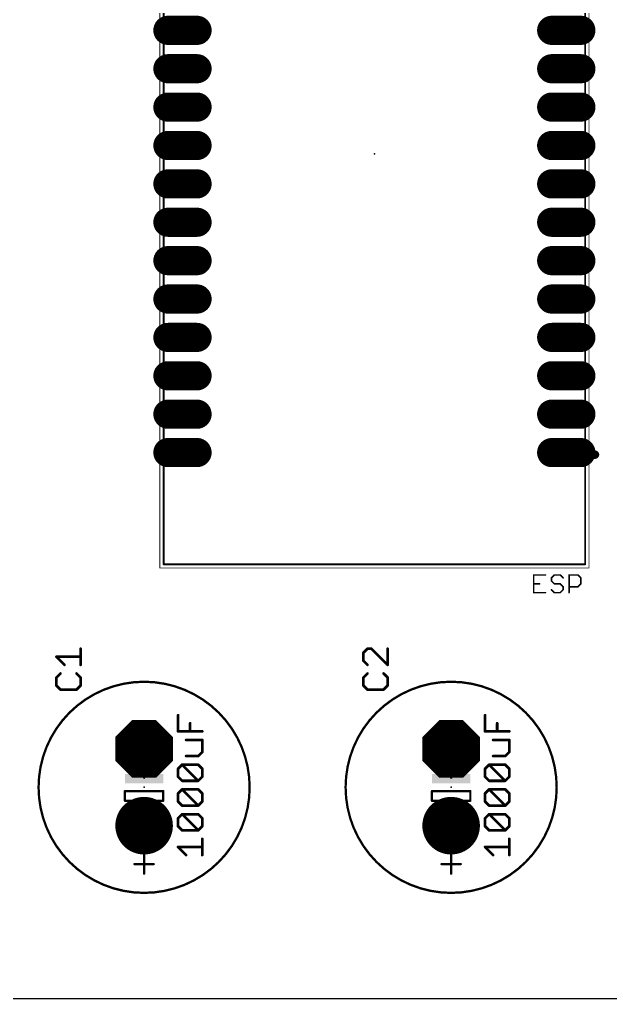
# Model space of a CAD drawing. Extents: x 28 to 146, y 32 to 158.
# Drawn here: x 71.8 to 110.9, y 31.8 to 96.5 of the extents above; entities that cross this region are included whole.
import ezdxf

# ---------------------------------------------------------------- set-up
doc = ezdxf.new("R2010")
doc.units = 0
for name, color, linetype in [('17', 94, 'CONTINUOUS'), ('20', 178, 'CONTINUOUS'), ('21', 251, 'CONTINUOUS'), ('23', 178, 'CONTINUOUS'), ('25', 251, 'CONTINUOUS'), ('27', 251, 'CONTINUOUS'), ('39', 14, 'CONTINUOUS'), ('51', 251, 'CONTINUOUS')]:
    doc.layers.add(name, color=color, linetype=linetype)

# ---------------------------------------------------------------- blocks, each defined once
blk = doc.blocks.new('RECT')
blk.add_solid([(-0.5, -0.5), (0.5, -0.5), (-0.5, 0.5), (0.5, 0.5)])
blk = doc.blocks.new('ROUNDP')
at = {"const_width": 0.5}
blk.add_lwpolyline([(0, -0.25, 1), (0, 0.25, 1), (0, -0.25)], format="xyb", dxfattribs=at)
blk = doc.blocks.new('OCTAGONP')
at = {"const_width": 0.5}
blk.add_lwpolyline([(-0.25, -0.1036), (-0.25, 0.1036), (-0.1036, 0.25), (0.1036, 0.25), (0.25, 0.1036), (0.25, -0.1036), (0.1036, -0.25), (-0.1036, -0.25), (-0.25, -0.1036), (-0.25, 0.1036)], dxfattribs=at)
blk = doc.blocks.new('LONGP100')
at = {"const_width": 1}
blk.add_lwpolyline([(-0.5, 0), (0.5, 0)], dxfattribs=at)
at = {"const_width": 0.5}
for points in [[(-0.5, 0.25, 1), (-0.5, -0.25)], [(0.5, -0.25, 1), (0.5, 0.25)]]:
    blk.add_lwpolyline(points, format="xyb", dxfattribs=at)

msp = doc.modelspace()

# ---------------------------------------------------------------- linework, layer by layer
at = {"layer": '20'}
msp.add_line((27.94, 31.75), (146.03, 31.75), dxfattribs=at)
at = {"layer": '21'}
for points, const_width in [([(81.3, 60.48), (81.3, 114.88)], 0.127), ([(109.2, 114.88), (109.2, 60.48)], 0.127), ([(109.2, 60.48), (81.3, 60.48)], 0.127), ([(80.01, 46.355), (80.01, 46.863)], 0.1524), ([(100.33, 46.355), (100.33, 46.863)], 0.1524), ([(81.28, 45.466), (78.74, 45.466)], 0.1524), ([(78.74, 45.466), (78.74, 44.831)], 0.1524), ([(81.28, 44.831), (81.28, 45.466)], 0.1524), ([(101.6, 45.466), (99.06, 45.466)], 0.1524), ([(99.06, 45.466), (99.06, 44.831)], 0.1524), ([(101.6, 44.831), (101.6, 45.466)], 0.1524), ([(78.74, 44.831), (80.01, 44.831)], 0.1524), ([(80.01, 44.577), (80.01, 44.831)], 0.1524), ([(80.01, 44.831), (81.28, 44.831)], 0.1524), ([(99.06, 44.831), (100.33, 44.831)], 0.1524), ([(100.33, 44.577), (100.33, 44.831)], 0.1524), ([(100.33, 44.831), (101.6, 44.831)], 0.1524), ([(80.01, 40.005), (80.01, 41.275)], 0.1524), ([(100.33, 40.005), (100.33, 41.275)], 0.1524), ([(80.645, 40.64), (79.375, 40.64)], 0.1524), ([(100.965, 40.64), (99.695, 40.64)], 0.1524)]:
    msp.add_lwpolyline(points, dxfattribs=dict(at, const_width=const_width))
for points, const_width in [([(81.2682, 60.48, 1), (81.3317, 60.48)], 0.0635), ([(81.3, 60.5118, 1), (81.3, 60.4483)], 0.0635), ([(109.1683, 60.48, 1), (109.2318, 60.48)], 0.0635), ([(109.2, 60.4483, 1), (109.2, 60.5118)], 0.0635), ([(80.01, 38.735, 1), (80.01, 52.705, 1), (80.01, 38.735)], 0.1524), ([(100.33, 38.735, 1), (100.33, 52.705, 1), (100.33, 38.735)], 0.1524), ([(80.0481, 46.863, 1), (79.9719, 46.863)], 0.0762), ([(100.3681, 46.863, 1), (100.2919, 46.863)], 0.0762), ([(79.9719, 46.355, 1), (80.0481, 46.355)], 0.0762), ([(100.2919, 46.355, 1), (100.3681, 46.355)], 0.0762), ([(78.74, 45.5041, 1), (78.74, 45.4279)], 0.0762), ([(78.7781, 45.466, 1), (78.7019, 45.466)], 0.0762), ([(81.3181, 45.466, 1), (81.2419, 45.466)], 0.0762), ([(81.28, 45.4279, 1), (81.28, 45.5041)], 0.0762), ([(99.06, 45.5041, 1), (99.06, 45.4279)], 0.0762), ([(99.0981, 45.466, 1), (99.0219, 45.466)], 0.0762), ([(101.6381, 45.466, 1), (101.5619, 45.466)], 0.0762), ([(101.6, 45.4279, 1), (101.6, 45.5041)], 0.0762), ([(78.74, 44.8691, 1), (78.74, 44.7929)], 0.0762), ([(78.7019, 44.831, 1), (78.7781, 44.831)], 0.0762), ([(80.0481, 44.831, 1), (79.9719, 44.831)], 0.0762), ([(80.01, 44.8691, 1), (80.01, 44.7929)], 0.0762), ([(80.01, 44.7929, 1), (80.01, 44.8691)], 0.0762), ([(81.2419, 44.831, 1), (81.3181, 44.831)], 0.0762), ([(81.28, 44.7929, 1), (81.28, 44.8691)], 0.0762), ([(99.06, 44.8691, 1), (99.06, 44.7929)], 0.0762), ([(99.0219, 44.831, 1), (99.0981, 44.831)], 0.0762), ([(100.3681, 44.831, 1), (100.2919, 44.831)], 0.0762), ([(100.33, 44.8691, 1), (100.33, 44.7929)], 0.0762), ([(100.33, 44.7929, 1), (100.33, 44.8691)], 0.0762), ([(101.5619, 44.831, 1), (101.6381, 44.831)], 0.0762), ([(101.6, 44.7929, 1), (101.6, 44.8691)], 0.0762), ([(79.9719, 44.577, 1), (80.0481, 44.577)], 0.0762), ([(100.2919, 44.577, 1), (100.3681, 44.577)], 0.0762), ([(80.0481, 41.275, 1), (79.9719, 41.275)], 0.0762), ([(100.3681, 41.275, 1), (100.2919, 41.275)], 0.0762), ([(79.375, 40.6781, 1), (79.375, 40.6019)], 0.0762), ([(80.645, 40.6019, 1), (80.645, 40.6781)], 0.0762), ([(99.695, 40.6781, 1), (99.695, 40.6019)], 0.0762), ([(100.965, 40.6019, 1), (100.965, 40.6781)], 0.0762), ([(79.9719, 40.005, 1), (80.0481, 40.005)], 0.0762), ([(100.2919, 40.005, 1), (100.3681, 40.005)], 0.0762)]:
    msp.add_lwpolyline(points, format="xyb", dxfattribs=dict(at, const_width=const_width))
at = {"layer": '23'}
for p in [(95.25, 87.63), (80.01, 45.72), (100.33, 45.72)]:
    msp.add_point(p, dxfattribs=at)
at = {"layer": '25'}
for points, const_width in [([(106.5766, 59.7694), (105.7966, 59.7694)], 0.1016), ([(105.7966, 59.7694), (105.7966, 58.5995)], 0.1016), ([(107.1615, 59.7694), (106.9665, 59.5744)], 0.1016), ([(106.9665, 59.5744), (106.9665, 59.3794)], 0.1016), ([(107.5514, 59.7694), (107.1615, 59.7694)], 0.1016), ([(107.7464, 59.5744), (107.5514, 59.7694)], 0.1016), ([(108.1363, 58.5995), (108.1363, 59.7694)], 0.1016), ([(108.1363, 59.7694), (108.7213, 59.7694)], 0.1016), ([(108.7213, 59.7694), (108.9163, 59.5744)], 0.1016), ([(108.9163, 59.5744), (108.9163, 59.1845)], 0.1016), ([(105.7966, 59.1845), (106.1866, 59.1845)], 0.1016), ([(106.9665, 59.3794), (107.1615, 59.1845)], 0.1016), ([(107.1615, 59.1845), (107.5514, 59.1845)], 0.1016), ([(107.5514, 59.1845), (107.7464, 58.9895)], 0.1016), ([(107.7464, 58.9895), (107.7464, 58.7945)], 0.1016), ([(108.7213, 58.9895), (108.1363, 58.9895)], 0.1016), ([(108.9163, 59.1845), (108.7213, 58.9895)], 0.1016), ([(105.7966, 58.5995), (106.5766, 58.5995)], 0.1016), ([(107.1615, 58.5995), (106.9665, 58.7945)], 0.1016), ([(107.5514, 58.5995), (107.1615, 58.5995)], 0.1016), ([(107.7464, 58.7945), (107.5514, 58.5995)], 0.1016), ([(74.7386, 53.8215), (74.2047, 54.3553)], 0.1778), ([(74.2047, 54.3553), (75.8063, 54.3553)], 0.1778), ([(75.8063, 53.8215), (75.8063, 54.8892)], 0.1778), ([(94.7917, 54.8892), (94.5247, 54.6222)], 0.1778), ([(94.5247, 54.6222), (94.5247, 54.0884)], 0.1778), ([(95.0586, 54.8892), (94.7917, 54.8892)], 0.1778), ([(96.1263, 53.8215), (95.0586, 54.8892)], 0.1778), ([(96.1263, 54.8892), (96.1263, 53.8215)], 0.1778), ([(94.5247, 54.0884), (94.7917, 53.8215)], 0.1778), ([(74.4717, 53.252), (74.2047, 52.9851)], 0.1778), ([(75.8063, 52.9851), (75.5394, 53.252)], 0.1778), ([(94.7917, 53.252), (94.5247, 52.9851)], 0.1778), ([(96.1263, 52.9851), (95.8594, 53.252)], 0.1778), ([(74.2047, 52.9851), (74.2047, 52.4512)], 0.1778), ([(74.2047, 52.4512), (74.4717, 52.1843)], 0.1778), ([(75.5394, 52.1843), (75.8063, 52.4512)], 0.1778), ([(75.8063, 52.4512), (75.8063, 52.9851)], 0.1778), ([(94.5247, 52.9851), (94.5247, 52.4512)], 0.1778), ([(94.5247, 52.4512), (94.7917, 52.1843)], 0.1778), ([(95.8594, 52.1843), (96.1263, 52.4512)], 0.1778), ([(96.1263, 52.4512), (96.1263, 52.9851)], 0.1778), ([(74.4717, 52.1843), (75.5394, 52.1843)], 0.1778), ([(94.7917, 52.1843), (95.8594, 52.1843)], 0.1778)]:
    msp.add_lwpolyline(points, dxfattribs=dict(at, const_width=const_width))
for points, const_width in [([(105.7966, 59.7948, 1), (105.7966, 59.744)], 0.0508), ([(105.822, 59.7694, 1), (105.7712, 59.7694)], 0.0508), ([(106.5766, 59.744, 1), (106.5766, 59.7948)], 0.0508), ([(106.9919, 59.5744, 1), (106.9411, 59.5744)], 0.0508), ([(106.9485, 59.5924, 1), (106.9845, 59.5565)], 0.0508), ([(107.1615, 59.7948, 1), (107.1615, 59.744)], 0.0508), ([(107.1794, 59.7514, 1), (107.1435, 59.7874)], 0.0508), ([(107.5694, 59.7874, 1), (107.5335, 59.7514)], 0.0508), ([(107.5514, 59.744, 1), (107.5514, 59.7948)], 0.0508), ([(107.7285, 59.5565, 1), (107.7644, 59.5924)], 0.0508), ([(108.1617, 59.7694, 1), (108.1109, 59.7694)], 0.0508), ([(108.1363, 59.7948, 1), (108.1363, 59.744)], 0.0508), ([(108.7393, 59.7874, 1), (108.7033, 59.7514)], 0.0508), ([(108.7213, 59.744, 1), (108.7213, 59.7948)], 0.0508), ([(108.9417, 59.5744, 1), (108.8909, 59.5744)], 0.0508), ([(108.8983, 59.5565, 1), (108.9342, 59.5924)], 0.0508), ([(105.7966, 59.2099, 1), (105.7966, 59.1591)], 0.0508), ([(106.1866, 59.1591, 1), (106.1866, 59.2099)], 0.0508), ([(106.9845, 59.3974, 1), (106.9485, 59.3615)], 0.0508), ([(106.9411, 59.3794, 1), (106.9919, 59.3794)], 0.0508), ([(107.1615, 59.2099, 1), (107.1615, 59.1591)], 0.0508), ([(107.1435, 59.1665, 1), (107.1794, 59.2024)], 0.0508), ([(107.5694, 59.2024, 1), (107.5335, 59.1665)], 0.0508), ([(107.5514, 59.1591, 1), (107.5514, 59.2099)], 0.0508), ([(107.7718, 58.9895, 1), (107.721, 58.9895)], 0.0508), ([(107.7285, 58.9715, 1), (107.7644, 59.0074)], 0.0508), ([(108.1363, 59.0149, 1), (108.1363, 58.9641)], 0.0508), ([(108.7033, 59.0074, 1), (108.7393, 58.9715)], 0.0508), ([(108.7213, 58.9641, 1), (108.7213, 59.0149)], 0.0508), ([(108.8909, 59.1845, 1), (108.9417, 59.1845)], 0.0508), ([(108.9342, 59.1665, 1), (108.8983, 59.2024)], 0.0508), ([(105.7966, 58.6249, 1), (105.7966, 58.5741)], 0.0508), ([(105.7712, 58.5995, 1), (105.822, 58.5995)], 0.0508), ([(106.5766, 58.5741, 1), (106.5766, 58.6249)], 0.0508), ([(106.9845, 58.8125, 1), (106.9485, 58.7765)], 0.0508), ([(107.1615, 58.6249, 1), (107.1615, 58.5741)], 0.0508), ([(107.1435, 58.5815, 1), (107.1794, 58.6175)], 0.0508), ([(107.5335, 58.6175, 1), (107.5694, 58.5815)], 0.0508), ([(107.5514, 58.5741, 1), (107.5514, 58.6249)], 0.0508), ([(107.721, 58.7945, 1), (107.7718, 58.7945)], 0.0508), ([(107.7644, 58.7765, 1), (107.7285, 58.8125)], 0.0508), ([(108.1109, 58.5995, 1), (108.1617, 58.5995)], 0.0508), ([(74.2047, 54.3998, 1), (74.2047, 54.3109)], 0.0889), ([(74.2362, 54.3867, 1), (74.1733, 54.3239)], 0.0889), ([(75.8508, 54.8892, 1), (75.7619, 54.8892)], 0.0889), ([(75.8063, 54.3109, 1), (75.8063, 54.3998)], 0.0889), ([(94.4933, 54.6537, 1), (94.5562, 54.5908)], 0.0889), ([(94.5692, 54.6222, 1), (94.4803, 54.6222)], 0.0889), ([(94.7917, 54.9336, 1), (94.7917, 54.8447)], 0.0889), ([(94.8231, 54.8577, 1), (94.7602, 54.9206)], 0.0889), ([(95.09, 54.9206, 1), (95.0272, 54.8577)], 0.0889), ([(95.0586, 54.8447, 1), (95.0586, 54.9336)], 0.0889), ([(96.1707, 54.8892, 1), (96.0819, 54.8892)], 0.0889), ([(74.7072, 53.79, 1), (74.77, 53.8529)], 0.0889), ([(75.7619, 53.8215, 1), (75.8508, 53.8215)], 0.0889), ([(94.5562, 54.1198, 1), (94.4933, 54.057)], 0.0889), ([(94.4803, 54.0884, 1), (94.5692, 54.0884)], 0.0889), ([(94.7602, 53.79, 1), (94.8231, 53.8529)], 0.0889), ([(96.0819, 53.8215, 1), (96.1707, 53.8215)], 0.0889), ([(96.0949, 53.79, 1), (96.1577, 53.8529)], 0.0889), ([(74.5031, 53.2206, 1), (74.4402, 53.2834)], 0.0889), ([(75.5708, 53.2834, 1), (75.5079, 53.2206)], 0.0889), ([(94.8231, 53.2206, 1), (94.7602, 53.2834)], 0.0889), ([(95.8908, 53.2834, 1), (95.8279, 53.2206)], 0.0889), ([(74.2362, 52.4827, 1), (74.1733, 52.4198)], 0.0889), ([(74.2492, 52.9851, 1), (74.1603, 52.9851)], 0.0889), ([(74.1733, 53.0165, 1), (74.2362, 52.9537)], 0.0889), ([(74.1603, 52.4512, 1), (74.2492, 52.4512)], 0.0889), ([(75.8508, 52.9851, 1), (75.7619, 52.9851)], 0.0889), ([(75.7619, 52.4512, 1), (75.8508, 52.4512)], 0.0889), ([(75.7749, 52.9537, 1), (75.8377, 53.0165)], 0.0889), ([(75.8377, 52.4198, 1), (75.7749, 52.4827)], 0.0889), ([(94.5562, 52.4827, 1), (94.4933, 52.4198)], 0.0889), ([(94.5692, 52.9851, 1), (94.4803, 52.9851)], 0.0889), ([(94.4933, 53.0165, 1), (94.5562, 52.9537)], 0.0889), ([(94.4803, 52.4512, 1), (94.5692, 52.4512)], 0.0889), ([(96.1707, 52.9851, 1), (96.0819, 52.9851)], 0.0889), ([(96.0819, 52.4512, 1), (96.1707, 52.4512)], 0.0889), ([(96.0949, 52.9537, 1), (96.1577, 53.0165)], 0.0889), ([(96.1577, 52.4198, 1), (96.0949, 52.4827)], 0.0889), ([(74.4717, 52.2287, 1), (74.4717, 52.1399)], 0.0889), ([(74.4402, 52.1529, 1), (74.5031, 52.2157)], 0.0889), ([(75.5079, 52.2157, 1), (75.5708, 52.1529)], 0.0889), ([(75.5394, 52.1399, 1), (75.5394, 52.2287)], 0.0889), ([(94.7917, 52.2287, 1), (94.7917, 52.1399)], 0.0889), ([(94.7602, 52.1529, 1), (94.8231, 52.2157)], 0.0889), ([(95.8279, 52.2157, 1), (95.8908, 52.1529)], 0.0889), ([(95.8594, 52.1399, 1), (95.8594, 52.2287)], 0.0889)]:
    msp.add_lwpolyline(points, format="xyb", dxfattribs=dict(at, const_width=const_width))
at = {"layer": '27'}
for points, const_width in [([(109.85, 67.59, 1), (109.85, 67.87, 1), (109.85, 67.59)], 0.28), ([(82.301, 50.4904, 1), (82.2121, 50.4904)], 0.0889), ([(102.621, 50.4904, 1), (102.5321, 50.4904)], 0.0889), ([(83.1018, 49.9565, 1), (83.0129, 49.9565)], 0.0889), ([(103.4218, 49.9565, 1), (103.3329, 49.9565)], 0.0889), ([(82.2565, 49.4671, 1), (82.2565, 49.3782)], 0.0889), ([(82.2121, 49.4227, 1), (82.301, 49.4227)], 0.0889), ([(83.0129, 49.4227, 1), (83.1018, 49.4227)], 0.0889), ([(83.8581, 49.3782, 1), (83.8581, 49.4671)], 0.0889), ([(102.5765, 49.4671, 1), (102.5765, 49.3782)], 0.0889), ([(102.5321, 49.4227, 1), (102.621, 49.4227)], 0.0889), ([(103.3329, 49.4227, 1), (103.4218, 49.4227)], 0.0889), ([(104.1781, 49.3782, 1), (104.1781, 49.4671)], 0.0889), ([(82.7904, 48.8977, 1), (82.7904, 48.8088)], 0.0889), ([(83.9026, 48.8532, 1), (83.8137, 48.8532)], 0.0889), ([(83.8581, 48.8088, 1), (83.8581, 48.8977)], 0.0889), ([(103.1104, 48.8977, 1), (103.1104, 48.8088)], 0.0889), ([(104.2225, 48.8532, 1), (104.1337, 48.8532)], 0.0889), ([(104.1781, 48.8088, 1), (104.1781, 48.8977)], 0.0889), ([(83.8137, 48.0525, 1), (83.9026, 48.0525)], 0.0889), ([(83.8895, 48.021, 1), (83.8267, 48.0839)], 0.0889), ([(104.1337, 48.0525, 1), (104.2225, 48.0525)], 0.0889), ([(104.2095, 48.021, 1), (104.1467, 48.0839)], 0.0889), ([(82.5549, 47.2475, 1), (82.492, 47.1847)], 0.0889), ([(82.5235, 47.2605, 1), (82.5235, 47.1716)], 0.0889), ([(82.5549, 47.1847, 1), (82.492, 47.2475)], 0.0889), ([(82.7904, 47.83, 1), (82.7904, 47.7411)], 0.0889), ([(83.5597, 47.817, 1), (83.6226, 47.7541)], 0.0889), ([(83.6226, 47.2475, 1), (83.5597, 47.1847)], 0.0889), ([(83.5912, 47.7411, 1), (83.5912, 47.83)], 0.0889), ([(83.5912, 47.1716, 1), (83.5912, 47.2605)], 0.0889), ([(102.8749, 47.2475, 1), (102.812, 47.1847)], 0.0889), ([(102.8435, 47.2605, 1), (102.8435, 47.1716)], 0.0889), ([(102.8749, 47.1847, 1), (102.812, 47.2475)], 0.0889), ([(103.1104, 47.83, 1), (103.1104, 47.7411)], 0.0889), ([(103.8797, 47.817, 1), (103.9426, 47.7541)], 0.0889), ([(103.9426, 47.2475, 1), (103.8797, 47.1847)], 0.0889), ([(103.9112, 47.7411, 1), (103.9112, 47.83)], 0.0889), ([(103.9112, 47.1716, 1), (103.9112, 47.2605)], 0.0889), ([(82.2251, 46.9806, 1), (82.288, 46.9177)], 0.0889), ([(82.301, 46.9492, 1), (82.2121, 46.9492)], 0.0889), ([(83.9026, 46.9492, 1), (83.8137, 46.9492)], 0.0889), ([(83.8267, 46.9177, 1), (83.8895, 46.9806)], 0.0889), ([(102.5451, 46.9806, 1), (102.608, 46.9177)], 0.0889), ([(102.621, 46.9492, 1), (102.5321, 46.9492)], 0.0889), ([(104.2225, 46.9492, 1), (104.1337, 46.9492)], 0.0889), ([(104.1467, 46.9177, 1), (104.2095, 46.9806)], 0.0889), ([(82.288, 46.4467, 1), (82.2251, 46.3839)], 0.0889), ([(82.2121, 46.4153, 1), (82.301, 46.4153)], 0.0889), ([(82.5235, 46.1928, 1), (82.5235, 46.1039)], 0.0889), ([(82.492, 46.1169, 1), (82.5549, 46.1798)], 0.0889), ([(83.5597, 46.1798, 1), (83.6226, 46.1169)], 0.0889), ([(83.5597, 46.1169, 1), (83.6226, 46.1798)], 0.0889), ([(83.5912, 46.1039, 1), (83.5912, 46.1928)], 0.0889), ([(83.8137, 46.4153, 1), (83.9026, 46.4153)], 0.0889), ([(83.8895, 46.3839, 1), (83.8267, 46.4467)], 0.0889), ([(102.608, 46.4467, 1), (102.5451, 46.3839)], 0.0889), ([(102.5321, 46.4153, 1), (102.621, 46.4153)], 0.0889), ([(102.8435, 46.1928, 1), (102.8435, 46.1039)], 0.0889), ([(102.812, 46.1169, 1), (102.8749, 46.1798)], 0.0889), ([(103.8797, 46.1798, 1), (103.9426, 46.1169)], 0.0889), ([(103.8797, 46.1169, 1), (103.9426, 46.1798)], 0.0889), ([(103.9112, 46.1039, 1), (103.9112, 46.1928)], 0.0889), ([(104.1337, 46.4153, 1), (104.2225, 46.4153)], 0.0889), ([(104.2095, 46.3839, 1), (104.1467, 46.4467)], 0.0889), ([(82.301, 45.312, 1), (82.2121, 45.312)], 0.0889), ([(82.2251, 45.3434, 1), (82.288, 45.2806)], 0.0889), ([(82.5549, 45.6104, 1), (82.492, 45.5475)], 0.0889), ([(82.5235, 45.6234, 1), (82.5235, 45.5345)], 0.0889), ([(82.5549, 45.5475, 1), (82.492, 45.6104)], 0.0889), ([(83.6226, 45.6104, 1), (83.5597, 45.5475)], 0.0889), ([(83.5912, 45.5345, 1), (83.5912, 45.6234)], 0.0889), ([(83.9026, 45.312, 1), (83.8137, 45.312)], 0.0889), ([(83.8267, 45.2806, 1), (83.8895, 45.3434)], 0.0889), ([(102.621, 45.312, 1), (102.5321, 45.312)], 0.0889), ([(102.5451, 45.3434, 1), (102.608, 45.2806)], 0.0889), ([(102.8749, 45.6104, 1), (102.812, 45.5475)], 0.0889), ([(102.8435, 45.6234, 1), (102.8435, 45.5345)], 0.0889), ([(102.8749, 45.5475, 1), (102.812, 45.6104)], 0.0889), ([(103.9426, 45.6104, 1), (103.8797, 45.5475)], 0.0889), ([(103.9112, 45.5345, 1), (103.9112, 45.6234)], 0.0889), ([(104.2225, 45.312, 1), (104.1337, 45.312)], 0.0889), ([(104.1467, 45.2806, 1), (104.2095, 45.3434)], 0.0889), ([(82.288, 44.8096, 1), (82.2251, 44.7467)], 0.0889), ([(82.2121, 44.7781, 1), (82.301, 44.7781)], 0.0889), ([(83.8137, 44.7781, 1), (83.9026, 44.7781)], 0.0889), ([(83.8895, 44.7467, 1), (83.8267, 44.8096)], 0.0889), ([(102.608, 44.8096, 1), (102.5451, 44.7467)], 0.0889), ([(102.5321, 44.7781, 1), (102.621, 44.7781)], 0.0889), ([(104.1337, 44.7781, 1), (104.2225, 44.7781)], 0.0889), ([(104.2095, 44.7467, 1), (104.1467, 44.8096)], 0.0889), ([(82.5235, 44.5557, 1), (82.5235, 44.4668)], 0.0889), ([(82.492, 44.4798, 1), (82.5549, 44.5426)], 0.0889), ([(83.5597, 44.5426, 1), (83.6226, 44.4798)], 0.0889), ([(83.5597, 44.4798, 1), (83.6226, 44.5426)], 0.0889), ([(83.5912, 44.4668, 1), (83.5912, 44.5557)], 0.0889), ([(102.8435, 44.5557, 1), (102.8435, 44.4668)], 0.0889), ([(102.812, 44.4798, 1), (102.8749, 44.5426)], 0.0889), ([(103.8797, 44.5426, 1), (103.9426, 44.4798)], 0.0889), ([(103.8797, 44.4798, 1), (103.9426, 44.5426)], 0.0889), ([(103.9112, 44.4668, 1), (103.9112, 44.5557)], 0.0889), ([(82.2251, 43.7063, 1), (82.288, 43.6434)], 0.0889), ([(82.301, 43.6748, 1), (82.2121, 43.6748)], 0.0889), ([(82.5549, 43.9732, 1), (82.492, 43.9103)], 0.0889), ([(82.5235, 43.9862, 1), (82.5235, 43.8973)], 0.0889), ([(82.5549, 43.9103, 1), (82.492, 43.9732)], 0.0889), ([(83.6226, 43.9732, 1), (83.5597, 43.9103)], 0.0889), ([(83.5912, 43.8973, 1), (83.5912, 43.9862)], 0.0889), ([(83.9026, 43.6748, 1), (83.8137, 43.6748)], 0.0889), ([(83.8267, 43.6434, 1), (83.8895, 43.7063)], 0.0889), ([(102.5451, 43.7063, 1), (102.608, 43.6434)], 0.0889), ([(102.621, 43.6748, 1), (102.5321, 43.6748)], 0.0889), ([(102.8749, 43.9732, 1), (102.812, 43.9103)], 0.0889), ([(102.8435, 43.9862, 1), (102.8435, 43.8973)], 0.0889), ([(102.8749, 43.9103, 1), (102.812, 43.9732)], 0.0889), ([(103.9426, 43.9732, 1), (103.8797, 43.9103)], 0.0889), ([(103.9112, 43.8973, 1), (103.9112, 43.9862)], 0.0889), ([(104.2225, 43.6748, 1), (104.1337, 43.6748)], 0.0889), ([(104.1467, 43.6434, 1), (104.2095, 43.7063)], 0.0889), ([(82.288, 43.1724, 1), (82.2251, 43.1096)], 0.0889), ([(82.2121, 43.141, 1), (82.301, 43.141)], 0.0889), ([(82.5235, 42.9185, 1), (82.5235, 42.8296)], 0.0889), ([(82.492, 42.8426, 1), (82.5549, 42.9055)], 0.0889), ([(83.5597, 42.9055, 1), (83.6226, 42.8426)], 0.0889), ([(83.5597, 42.8426, 1), (83.6226, 42.9055)], 0.0889), ([(83.5912, 42.8296, 1), (83.5912, 42.9185)], 0.0889), ([(83.8137, 43.141, 1), (83.9026, 43.141)], 0.0889), ([(83.8895, 43.1096, 1), (83.8267, 43.1724)], 0.0889), ([(102.608, 43.1724, 1), (102.5451, 43.1096)], 0.0889), ([(102.5321, 43.141, 1), (102.621, 43.141)], 0.0889), ([(102.8435, 42.9185, 1), (102.8435, 42.8296)], 0.0889), ([(102.812, 42.8426, 1), (102.8749, 42.9055)], 0.0889), ([(103.8797, 42.9055, 1), (103.9426, 42.8426)], 0.0889), ([(103.8797, 42.8426, 1), (103.9426, 42.9055)], 0.0889), ([(103.9112, 42.8296, 1), (103.9112, 42.9185)], 0.0889), ([(104.1337, 43.141, 1), (104.2225, 43.141)], 0.0889), ([(104.2095, 43.1096, 1), (104.1467, 43.1724)], 0.0889), ([(83.9026, 42.3046, 1), (83.8137, 42.3046)], 0.0889), ([(104.2225, 42.3046, 1), (104.1337, 42.3046)], 0.0889), ([(82.288, 41.8022, 1), (82.2251, 41.7393)], 0.0889), ([(82.2565, 41.8152, 1), (82.2565, 41.7263)], 0.0889), ([(83.8581, 41.7263, 1), (83.8581, 41.8152)], 0.0889), ([(102.608, 41.8022, 1), (102.5451, 41.7393)], 0.0889), ([(102.5765, 41.8152, 1), (102.5765, 41.7263)], 0.0889), ([(104.1781, 41.7263, 1), (104.1781, 41.8152)], 0.0889), ([(82.759, 41.2055, 1), (82.8218, 41.2683)], 0.0889), ([(83.8137, 41.2369, 1), (83.9026, 41.2369)], 0.0889), ([(103.079, 41.2055, 1), (103.1418, 41.2683)], 0.0889), ([(104.1337, 41.2369, 1), (104.2225, 41.2369)], 0.0889)]:
    msp.add_lwpolyline(points, format="xyb", dxfattribs=dict(at, const_width=const_width))
at = {"layer": '27', "const_width": 0.1778}
for points in [[(82.2565, 49.4227), (82.2565, 50.4904)], [(102.5765, 49.4227), (102.5765, 50.4904)], [(83.0573, 49.4227), (83.0573, 49.9565)], [(103.3773, 49.4227), (103.3773, 49.9565)], [(83.8581, 49.4227), (82.2565, 49.4227)], [(104.1781, 49.4227), (102.5765, 49.4227)], [(83.8581, 48.8532), (82.7904, 48.8532)], [(83.8581, 48.0525), (83.8581, 48.8532)], [(104.1781, 48.8532), (103.1104, 48.8532)], [(104.1781, 48.0525), (104.1781, 48.8532)], [(83.5912, 47.7855), (83.8581, 48.0525)], [(103.9112, 47.7855), (104.1781, 48.0525)], [(82.2565, 46.9492), (82.5235, 47.2161)], [(82.5235, 47.2161), (83.5912, 47.2161)], [(83.5912, 46.1484), (82.5235, 47.2161)], [(82.7904, 47.7855), (83.5912, 47.7855)], [(83.5912, 47.2161), (83.8581, 46.9492)], [(102.5765, 46.9492), (102.8435, 47.2161)], [(102.8435, 47.2161), (103.9112, 47.2161)], [(103.9112, 46.1484), (102.8435, 47.2161)], [(103.1104, 47.7855), (103.9112, 47.7855)], [(103.9112, 47.2161), (104.1781, 46.9492)], [(82.2565, 46.4153), (82.2565, 46.9492)], [(83.8581, 46.9492), (83.8581, 46.4153)], [(102.5765, 46.4153), (102.5765, 46.9492)], [(104.1781, 46.9492), (104.1781, 46.4153)], [(82.5235, 46.1484), (82.2565, 46.4153)], [(83.5912, 46.1484), (82.5235, 46.1484)], [(83.8581, 46.4153), (83.5912, 46.1484)], [(102.8435, 46.1484), (102.5765, 46.4153)], [(103.9112, 46.1484), (102.8435, 46.1484)], [(104.1781, 46.4153), (103.9112, 46.1484)], [(82.2565, 45.312), (82.5235, 45.5789)], [(82.2565, 44.7781), (82.2565, 45.312)], [(82.5235, 45.5789), (83.5912, 45.5789)], [(83.5912, 44.5112), (82.5235, 45.5789)], [(83.5912, 45.5789), (83.8581, 45.312)], [(83.8581, 45.312), (83.8581, 44.7781)], [(102.5765, 45.312), (102.8435, 45.5789)], [(102.5765, 44.7781), (102.5765, 45.312)], [(102.8435, 45.5789), (103.9112, 45.5789)], [(103.9112, 44.5112), (102.8435, 45.5789)], [(103.9112, 45.5789), (104.1781, 45.312)], [(104.1781, 45.312), (104.1781, 44.7781)], [(82.5235, 44.5112), (82.2565, 44.7781)], [(83.8581, 44.7781), (83.5912, 44.5112)], [(102.8435, 44.5112), (102.5765, 44.7781)], [(104.1781, 44.7781), (103.9112, 44.5112)], [(83.5912, 44.5112), (82.5235, 44.5112)], [(103.9112, 44.5112), (102.8435, 44.5112)], [(82.2565, 43.6748), (82.5235, 43.9418)], [(82.2565, 43.141), (82.2565, 43.6748)], [(82.5235, 43.9418), (83.5912, 43.9418)], [(83.5912, 42.8741), (82.5235, 43.9418)], [(83.5912, 43.9418), (83.8581, 43.6748)], [(83.8581, 43.6748), (83.8581, 43.141)], [(102.5765, 43.6748), (102.8435, 43.9418)], [(102.5765, 43.141), (102.5765, 43.6748)], [(102.8435, 43.9418), (103.9112, 43.9418)], [(103.9112, 42.8741), (102.8435, 43.9418)], [(103.9112, 43.9418), (104.1781, 43.6748)], [(104.1781, 43.6748), (104.1781, 43.141)], [(82.5235, 42.8741), (82.2565, 43.141)], [(83.5912, 42.8741), (82.5235, 42.8741)], [(83.8581, 43.141), (83.5912, 42.8741)], [(102.8435, 42.8741), (102.5765, 43.141)], [(103.9112, 42.8741), (102.8435, 42.8741)], [(104.1781, 43.141), (103.9112, 42.8741)], [(83.8581, 41.2369), (83.8581, 42.3046)], [(104.1781, 41.2369), (104.1781, 42.3046)], [(82.7904, 41.2369), (82.2565, 41.7708)], [(82.2565, 41.7708), (83.8581, 41.7708)], [(103.1104, 41.2369), (102.5765, 41.7708)], [(102.5765, 41.7708), (104.1781, 41.7708)]]:
    msp.add_lwpolyline(points, dxfattribs=at)
at = {"layer": '39', "const_width": 0.05}
for points in [[(81.05, 60.23), (81.05, 115.13)], [(109.45, 115.13), (109.45, 60.23)], [(109.45, 60.23), (81.05, 60.23)]]:
    msp.add_lwpolyline(points, dxfattribs=at)
at = {"layer": '39', "const_width": 0.025}
for points in [[(81.05, 60.2425, 1), (81.05, 60.2175)], [(81.0375, 60.23, 1), (81.0625, 60.23)], [(109.4375, 60.23, 1), (109.4625, 60.23)], [(109.45, 60.2175, 1), (109.45, 60.2425)]]:
    msp.add_lwpolyline(points, format="xyb", dxfattribs=at)
at = {"layer": '51'}
for points, const_width in [([(81.3, 60.48), (81.3, 114.88)], 0.127), ([(109.2, 114.88), (109.2, 60.48)], 0.127), ([(109.2, 60.48), (81.3, 60.48)], 0.127), ([(80.01, 46.736), (80.01, 47.244)], 0.1524), ([(100.33, 46.736), (100.33, 47.244)], 0.1524), ([(80.01, 44.069), (80.01, 44.577)], 0.1524), ([(100.33, 44.069), (100.33, 44.577)], 0.1524)]:
    msp.add_lwpolyline(points, dxfattribs=dict(at, const_width=const_width))
for points, const_width in [([(109.85, 67.59, 1), (109.85, 67.87, 1), (109.85, 67.59)], 0.28), ([(81.2682, 60.48, 1), (81.3317, 60.48)], 0.0635), ([(81.3, 60.5118, 1), (81.3, 60.4483)], 0.0635), ([(109.1683, 60.48, 1), (109.2318, 60.48)], 0.0635), ([(109.2, 60.4483, 1), (109.2, 60.5118)], 0.0635), ([(80.0481, 47.244, 1), (79.9719, 47.244)], 0.0762), ([(100.3681, 47.244, 1), (100.2919, 47.244)], 0.0762), ([(79.9719, 46.736, 1), (80.0481, 46.736)], 0.0762), ([(100.2919, 46.736, 1), (100.3681, 46.736)], 0.0762), ([(80.0481, 44.577, 1), (79.9719, 44.577)], 0.0762), ([(79.9719, 44.069, 1), (80.0481, 44.069)], 0.0762), ([(100.3681, 44.577, 1), (100.2919, 44.577)], 0.0762), ([(100.2919, 44.069, 1), (100.3681, 44.069)], 0.0762)]:
    msp.add_lwpolyline(points, format="xyb", dxfattribs=dict(at, const_width=const_width))

# ---------------------------------------------------------------- block references
at = {"layer": '17'}
for name, p, xscale, yscale, rotation in [('LONGP100', (82.55, 95.81), 1.9304, 1.9304, 180), ('LONGP100', (107.95, 95.81), 1.9304, 1.9304, 180), ('LONGP100', (82.55, 93.27), 1.9304, 1.9304, 180), ('LONGP100', (107.95, 93.27), 1.9304, 1.9304, 180), ('LONGP100', (82.55, 90.73), 1.9304, 1.9304, 180), ('LONGP100', (107.95, 90.73), 1.9304, 1.9304, 180), ('LONGP100', (82.55, 88.19), 1.9304, 1.9304, 180), ('LONGP100', (107.95, 88.19), 1.9304, 1.9304, 180), ('LONGP100', (82.55, 85.65), 1.9304, 1.9304, 180), ('LONGP100', (107.95, 85.65), 1.9304, 1.9304, 180), ('LONGP100', (82.55, 83.11), 1.9304, 1.9304, 180), ('LONGP100', (107.95, 83.11), 1.9304, 1.9304, 180), ('LONGP100', (82.55, 80.57), 1.9304, 1.9304, 180), ('LONGP100', (107.95, 80.57), 1.9304, 1.9304, 180), ('LONGP100', (82.55, 78.03), 1.9304, 1.9304, 180), ('LONGP100', (107.95, 78.03), 1.9304, 1.9304, 180), ('LONGP100', (82.55, 75.49), 1.9304, 1.9304, 180), ('LONGP100', (107.95, 75.49), 1.9304, 1.9304, 180), ('LONGP100', (82.55, 72.95), 1.9304, 1.9304, 180), ('LONGP100', (107.95, 72.95), 1.9304, 1.9304, 180), ('LONGP100', (82.55, 70.41), 1.9304, 1.9304, 180), ('LONGP100', (107.95, 70.41), 1.9304, 1.9304, 180), ('LONGP100', (82.55, 67.87), 1.9304, 1.9304, 180), ('LONGP100', (107.95, 67.87), 1.9304, 1.9304, 180), ('OCTAGONP', (80.01, 48.26), 3.81, 3.81, 90), ('OCTAGONP', (100.33, 48.26), 3.81, 3.81, 90), ('ROUNDP', (80.01, 43.18), 3.81, 3.81, 90), ('ROUNDP', (100.33, 43.18), 3.81, 3.81, 90)]:
    msp.add_blockref(name, p, dxfattribs=dict(at, xscale=xscale, yscale=yscale, rotation=rotation))
at = {"layer": '21', "xscale": 0.635, "yscale": 2.54, "rotation": 90}
for p in [(80.01, 46.2915), (100.33, 46.2915)]:
    msp.add_blockref('RECT', p, dxfattribs=at)

doc.saveas('drawing.dxf')
